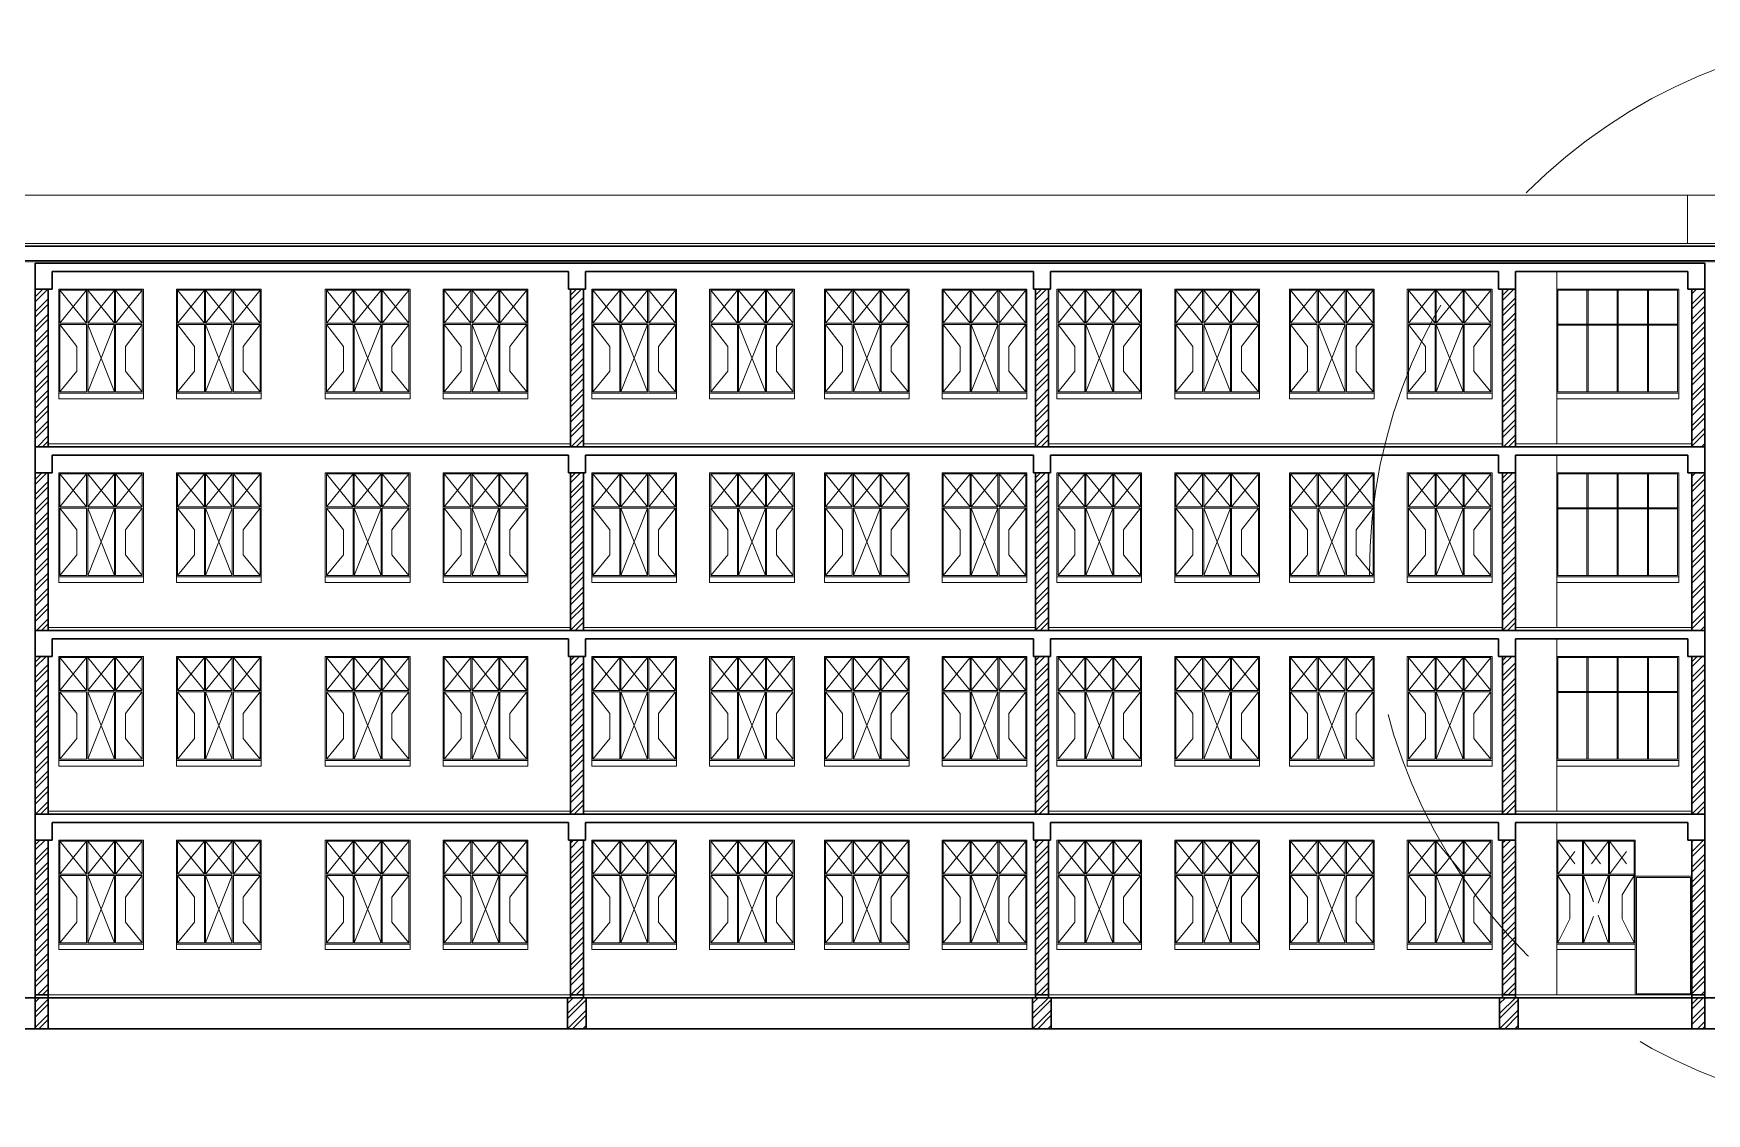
# Model space of a CAD drawing. Header units: millimetres. Extents: x 1898 to 3725, y 783 to 1532.
# Drawn here: x 2456.67 to 2486.27, y 918.05 to 937.16 of the extents above; entities that cross this region are included whole.
import ezdxf

# ---------------------------------------------------------------- set-up
doc = ezdxf.new("R2010")
doc.units = ezdxf.units.MM
doc.linetypes.add('DASHED', pattern=[0.75, 0.5, -0.25])
for name, color, linetype, lineweight in [('CLL LEV.', 15, 'Continuous', 18), ('DIM', 6, 'Continuous', 18), ('Door', 54, 'Continuous', 18), ('Dotted', 23, 'DASHED', 15), ('dpc', 24, 'Continuous', 30), ('ELEV.1', 7, 'Continuous', 20), ('ELEV.2', 250, 'Continuous', 20), ('flooring', 1, 'Continuous', 18), ('Hatch', 43, 'Continuous', 13), ('rcc', 5, 'Continuous', 30), ('Wall', 7, 'Continuous', 30), ('Window', 150, 'Continuous', 15)]:
    doc.layers.add(name, color=color, linetype=linetype, lineweight=lineweight)
pattern_1 = [(45, (2456.4048, 919.54933), (-0.1347038, 0.1347038), []), (45, (2456.4946, 919.54933), (-0.1347038, 0.1347038), [])]
pattern_2 = [(45, (2466.1173, 919.54933), (-0.1347038, 0.1347038), []), (45, (2466.2071, 919.54933), (-0.1347038, 0.1347038), [])]
pattern_3 = [(45, (2474.3473, 919.54933), (-0.1347038, 0.1347038), []), (45, (2474.4371, 919.54933), (-0.1347038, 0.1347038), [])]
pattern_4 = [(45, (2482.6623, 926.59933), (-0.134704, 0.134704), []), (45, (2482.7521, 926.59933), (-0.134704, 0.134704), [])]
pattern_5 = [(45, (2482.6123, 919.54933), (-0.134704, 0.134704), []), (45, (2482.7021, 919.54933), (-0.134704, 0.134704), [])]

# ---------------------------------------------------------------- blocks, each defined once
blk = doc.blocks.new('WIN')
at = {"layer": 'CLL LEV.'}
for p, q in [((0, 0), (0, -0.1)), ((1.5, 0), (1.5, -0.1)), ((0, -0.1), (1.5, -0.1))]:
    blk.add_line(p, q, dxfattribs=at)
at = {"layer": 'Dotted', "ltscale": 130}
for p, q in [((0.02, 1.82), (0.493, 1.235)), ((0.02, 1.235), (0.493, 1.82)), ((0.513, 1.82), (0.987, 1.235)), ((0.513, 1.235), (0.987, 1.82)), ((1.007, 1.82), (1.48, 1.235)), ((1.007, 1.235), (1.48, 1.82)), ((0.32, 0.827), (0.02, 1.215)), ((0.513, 1.215), (0.987, 0.02)), ((0.513, 0.02), (0.987, 1.215)), ((1.18, 0.827), (1.48, 1.215)), ((0.32, 0.827), (0.32, 0.389)), ((1.18, 0.827), (1.18, 0.389)), ((0.32, 0.389), (0.02, 0.02)), ((1.18, 0.389), (1.48, 0.02))]:
    blk.add_line(p, q, dxfattribs=at)
at = {"layer": 'Window'}
for p, q in [((0, 1.84), (0, 0)), ((0, 1.84), (1.5, 1.84)), ((0.02, 1.82), (0.02, 1.235)), ((0.02, 1.82), (1.48, 1.82)), ((0.493, 1.82), (0.493, 1.235)), ((0.513, 1.82), (0.513, 1.235)), ((0.987, 1.82), (0.987, 1.235)), ((1.007, 1.82), (1.007, 1.235)), ((1.48, 1.82), (1.48, 1.235)), ((1.5, 1.84), (1.5, 0)), ((0.02, 1.235), (0.493, 1.235)), ((0.02, 1.215), (0.493, 1.215)), ((0.02, 1.215), (0.02, 0.02)), ((0.493, 1.215), (0.493, 0.02)), ((0.513, 1.235), (0.987, 1.235)), ((0.513, 1.215), (0.987, 1.215)), ((0.513, 1.215), (0.513, 0.02)), ((0.987, 1.215), (0.987, 0.02)), ((1.007, 1.235), (1.48, 1.235)), ((1.007, 1.215), (1.48, 1.215)), ((1.007, 1.215), (1.007, 0.02)), ((1.48, 1.215), (1.48, 0.02)), ((0, 0), (1.5, 0)), ((0.02, 0.02), (0.493, 0.02)), ((0.513, 0.02), (0.987, 0.02)), ((1.007, 0.02), (1.48, 0.02))]:
    blk.add_line(p, q, dxfattribs=at)

msp = doc.modelspace()

# ---------------------------------------------------------------- hatches: boundary and pattern name
at = {"layer": 'dpc'}
msp.add_hatch(color=256, dxfattribs=at).paths.add_polyline_path([(2492.8648, 933.8993), (2492.9548, 933.8993), (2492.9548, 933.9368), (2492.9698, 933.9368), (2492.9698, 933.8843), (2492.9048, 933.8843), (2492.9048, 933.0993), (2424.868, 933.0993), (2424.868, 933.1393), (2492.8648, 933.1393)])
at = {"layer": 'Hatch'}
h = msp.add_hatch(dxfattribs=at)
h.set_pattern_fill('ANSI32', color=256, scale=0.02, style=0)
h.set_pattern_definition(pattern_1)
h.paths.add_polyline_path([(2456.9273, 932.6393), (2456.6973, 932.6393), (2456.6973, 929.8493), (2456.9273, 929.8493)])
h = msp.add_hatch(dxfattribs=at)
h.set_pattern_fill('ANSI32', color=256, scale=0.02, style=0)
h.set_pattern_definition(pattern_2)
h.paths.add_polyline_path([(2466.3973, 932.6393), (2466.1673, 932.6393), (2466.1673, 929.8493), (2466.3973, 929.8493)])
h = msp.add_hatch(dxfattribs=at)
h.set_pattern_fill('ANSI32', color=256, scale=0.02, style=0)
h.set_pattern_definition(pattern_3)
h.paths.add_polyline_path([(2474.6273, 932.6393), (2474.3973, 932.6393), (2474.3973, 929.8493), (2474.6273, 929.8493)])
h = msp.add_hatch(dxfattribs=at)
h.set_pattern_fill('ANSI32', color=256, scale=0.02, style=0)
h.set_pattern_definition(pattern_4)
h.paths.add_polyline_path([(2482.8923, 932.6393), (2482.6623, 932.6393), (2482.6623, 929.8493), (2482.8923, 929.8493)])
h = msp.add_hatch(dxfattribs=at)
h.set_pattern_fill('ANSI32', color=256, scale=0.02, style=0)
h.set_pattern_definition(pattern_4)
h.paths.add_polyline_path([(2486.2423, 932.6393), (2486.0123, 932.6393), (2486.0123, 929.8493), (2486.2423, 929.8493)])
h = msp.add_hatch(dxfattribs=at)
h.set_pattern_fill('ANSI32', color=256, scale=0.02, style=0)
h.set_pattern_definition(pattern_1)
h.paths.add_polyline_path([(2456.9273, 929.3893), (2456.6973, 929.3893), (2456.6973, 926.5993), (2456.9273, 926.5993)])
h = msp.add_hatch(dxfattribs=at)
h.set_pattern_fill('ANSI32', color=256, scale=0.02, style=0)
h.set_pattern_definition(pattern_2)
h.paths.add_polyline_path([(2466.3973, 929.3893), (2466.1673, 929.3893), (2466.1673, 926.5993), (2466.3973, 926.5993)])
h = msp.add_hatch(dxfattribs=at)
h.set_pattern_fill('ANSI32', color=256, scale=0.02, style=0)
h.set_pattern_definition(pattern_3)
h.paths.add_polyline_path([(2474.6273, 929.3893), (2474.3973, 929.3893), (2474.3973, 926.5993), (2474.6273, 926.5993)])
h = msp.add_hatch(dxfattribs=at)
h.set_pattern_fill('ANSI32', color=256, scale=0.02, style=0)
h.set_pattern_definition(pattern_4)
h.paths.add_polyline_path([(2482.8923, 929.3893), (2482.6623, 929.3893), (2482.6623, 926.5993), (2482.8923, 926.5993)])
h = msp.add_hatch(dxfattribs=at)
h.set_pattern_fill('ANSI32', color=256, scale=0.02, style=0)
h.set_pattern_definition(pattern_4)
h.paths.add_polyline_path([(2486.2423, 929.3893), (2486.0123, 929.3893), (2486.0123, 926.5993), (2486.2423, 926.5993)])
h = msp.add_hatch(dxfattribs=at)
h.set_pattern_fill('ANSI32', color=256, scale=0.02, style=0)
h.set_pattern_definition(pattern_1)
h.paths.add_polyline_path([(2456.9273, 926.1393), (2456.6973, 926.1393), (2456.6973, 923.3493), (2456.9273, 923.3493)])
h = msp.add_hatch(dxfattribs=at)
h.set_pattern_fill('ANSI32', color=256, scale=0.02, style=0)
h.set_pattern_definition(pattern_2)
h.paths.add_polyline_path([(2466.3973, 926.1393), (2466.1673, 926.1393), (2466.1673, 923.3493), (2466.3973, 923.3493)])
h = msp.add_hatch(dxfattribs=at)
h.set_pattern_fill('ANSI32', color=256, scale=0.02, style=0)
h.set_pattern_definition(pattern_3)
h.paths.add_polyline_path([(2474.6273, 926.1393), (2474.3973, 926.1393), (2474.3973, 923.3493), (2474.6273, 923.3493)])
h = msp.add_hatch(dxfattribs=at)
h.set_pattern_fill('ANSI32', color=256, scale=0.02, style=0)
h.set_pattern_definition(pattern_5)
h.paths.add_polyline_path([(2482.6623, 923.3493), (2482.8923, 923.3493), (2482.8923, 926.1393), (2482.6623, 926.1393)])
h = msp.add_hatch(dxfattribs=at)
h.set_pattern_fill('ANSI32', color=256, scale=0.02, style=0)
h.set_pattern_definition([(45, (2486.0123, 923.34933), (-0.134704, 0.134704), []), (45, (2486.1021, 923.34933), (-0.134704, 0.134704), [])])
h.paths.add_polyline_path([(2486.2423, 926.1393), (2486.0123, 926.1393), (2486.0123, 923.3493), (2486.2423, 923.3493)])
h = msp.add_hatch(dxfattribs=at)
h.set_pattern_fill('ANSI32', color=256, scale=0.02, style=0)
h.set_pattern_definition(pattern_1)
h.paths.add_polyline_path([(2456.9273, 922.8893), (2456.6973, 922.8893), (2456.6973, 920.1493), (2456.9273, 920.1493)])
h = msp.add_hatch(dxfattribs=at)
h.set_pattern_fill('ANSI32', color=256, scale=0.02, style=0)
h.set_pattern_definition(pattern_2)
h.paths.add_polyline_path([(2466.3973, 922.8893), (2466.1673, 922.8893), (2466.1673, 920.1493), (2466.3973, 920.1493)])
h = msp.add_hatch(dxfattribs=at)
h.set_pattern_fill('ANSI32', color=256, scale=0.02, style=0)
h.set_pattern_definition(pattern_3)
h.paths.add_polyline_path([(2474.6273, 922.8893), (2474.3973, 922.8893), (2474.3973, 920.1493), (2474.6273, 920.1493)])
h = msp.add_hatch(dxfattribs=at)
h.set_pattern_fill('ANSI32', color=256, scale=0.02, style=0)
h.set_pattern_definition(pattern_5)
h.paths.add_polyline_path([(2482.8923, 922.8893), (2482.6623, 922.8893), (2482.6623, 920.1493), (2482.8923, 920.1493)])
h = msp.add_hatch(dxfattribs=at)
h.set_pattern_fill('ANSI32', color=256, scale=0.02, style=0)
h.set_pattern_definition(pattern_5)
h.paths.add_polyline_path([(2486.2423, 922.8893), (2486.0123, 922.8893), (2486.0123, 920.1493), (2486.2423, 920.1493)])
h = msp.add_hatch(dxfattribs=at)
h.set_pattern_fill('ANSI32', color=256, scale=0.02, style=0)
h.set_pattern_definition(pattern_1)
h.paths.add_polyline_path([(2456.9273, 920.0993), (2456.6973, 920.0993), (2456.6973, 919.5493), (2456.9273, 919.5493)])
h = msp.add_hatch(dxfattribs=at)
h.set_pattern_fill('ANSI32', color=256, scale=0.02, style=0)
h.set_pattern_definition(pattern_2)
h.paths.add_polyline_path([(2466.4473, 920.0993), (2466.1173, 920.0993), (2466.1173, 919.5493), (2466.4473, 919.5493)])
h = msp.add_hatch(dxfattribs=at)
h.set_pattern_fill('ANSI32', color=256, scale=0.02, style=0)
h.set_pattern_definition(pattern_3)
h.paths.add_polyline_path([(2474.6773, 920.0993), (2474.3473, 920.0993), (2474.3473, 919.5493), (2474.6773, 919.5493)])
h = msp.add_hatch(dxfattribs=at)
h.set_pattern_fill('ANSI32', color=256, scale=0.02, style=0)
h.set_pattern_definition(pattern_5)
h.paths.add_polyline_path([(2482.9423, 920.0993), (2482.6123, 920.0993), (2482.6123, 919.5493), (2482.9423, 919.5493)])
h = msp.add_hatch(dxfattribs=at)
h.set_pattern_fill('ANSI32', color=256, scale=0.02, style=0)
h.set_pattern_definition(pattern_5)
h.paths.add_polyline_path([(2486.2423, 920.0993), (2486.0123, 920.0993), (2486.0123, 919.5493), (2486.2423, 919.5493)])

# ---------------------------------------------------------------- linework, layer by layer
at = {"layer": 'CLL LEV.'}
for p, q in [((2483.6214, 930.7993), (2483.6214, 930.6993)), ((2485.7823, 930.6993), (2483.6214, 930.6993)), ((2485.7823, 930.7993), (2485.7823, 930.6993)), ((2483.6214, 927.5493), (2483.6214, 927.4493)), ((2485.7823, 927.4493), (2483.6214, 927.4493)), ((2485.7823, 927.5493), (2485.7823, 927.4493)), ((2483.6214, 924.2993), (2483.6214, 924.1993)), ((2485.7823, 924.1993), (2483.6214, 924.1993)), ((2485.7823, 924.2993), (2485.7823, 924.1993)), ((2485.013, 921.0493), (2483.6214, 921.0493))]:
    msp.add_line(p, q, dxfattribs=at)
msp.add_lwpolyline([(2485.013, 920.9493), (2483.6214, 920.9493)], dxfattribs=at)
at = {"layer": 'DIM', "color": 1, "linetype": 'DASHED', "ltscale": 10}
msp.add_circle((2489.8638, 927.6064), 9.5573, dxfattribs=at)
at = {"layer": 'Door'}
for p, q in [((2485.013, 920.1493), (2485.013, 922.2493)), ((2485.013, 922.2493), (2486.0123, 922.2493)), ((2485.033, 920.1693), (2485.033, 922.2293)), ((2485.033, 922.2293), (2485.9923, 922.2293)), ((2485.9923, 922.2293), (2485.9923, 920.1693)), ((2486.0123, 922.2493), (2486.0123, 920.1493)), ((2485.013, 920.1493), (2486.0123, 920.1493)), ((2485.033, 920.1693), (2485.9923, 920.1693))]:
    msp.add_line(p, q, dxfattribs=at)
at = {"layer": 'Dotted'}
for p, q in [((2483.6414, 922.8693), (2484.0786, 922.2843)), ((2483.6414, 922.2843), (2484.0786, 922.8693)), ((2484.0986, 922.8693), (2484.5358, 922.2843)), ((2484.5358, 922.8693), (2484.0986, 922.2843)), ((2484.5558, 922.8693), (2484.993, 922.2843)), ((2484.5558, 922.2843), (2484.993, 922.8693)), ((2483.8563, 921.9223), (2483.6414, 922.2643)), ((2484.0986, 922.2643), (2484.5358, 921.0693)), ((2484.0986, 921.0693), (2484.5358, 922.2643)), ((2484.778, 921.9223), (2484.993, 922.2643)), ((2483.8563, 921.9223), (2483.8563, 921.4974)), ((2484.778, 921.9223), (2484.778, 921.4974)), ((2483.8563, 921.4974), (2483.6414, 921.0693)), ((2484.778, 921.4974), (2484.993, 921.0693))]:
    msp.add_line(p, q, dxfattribs=at)
at = {"layer": 'dpc'}
for p, q in [((2424.868, 933.1393), (2492.8648, 933.1393)), ((2456.9273, 920.1493), (2456.6973, 920.1493)), ((2466.1673, 920.1493), (2466.3973, 920.1493)), ((2474.3973, 920.1493), (2474.6273, 920.1493)), ((2482.6623, 920.1493), (2482.8923, 920.1493)), ((2486.0123, 920.1493), (2486.2423, 920.1493))]:
    msp.add_line(p, q, dxfattribs=at)
at = {"layer": 'ELEV.1'}
for p, q in [((2448.7748, 934.2993), (2485.9348, 934.2993)), ((2485.9348, 934.2993), (2485.9348, 933.4493)), ((2483.6214, 932.9493), (2483.6214, 929.8993)), ((2483.6214, 929.6993), (2483.6214, 926.6493)), ((2483.6214, 926.4493), (2483.6214, 923.3993)), ((2483.6214, 923.1993), (2483.6214, 920.1493))]:
    msp.add_line(p, q, dxfattribs=at)
at = {"layer": 'ELEV.2'}
msp.add_line((2485.9348, 934.2993), (2492.7898, 934.2993), dxfattribs=at)
at = {"layer": 'flooring'}
for p, q in [((2424.868, 933.4493), (2492.8648, 933.4493)), ((2456.9273, 929.8993), (2466.1673, 929.8993)), ((2466.3973, 929.8993), (2474.3973, 929.8993)), ((2474.6273, 929.8993), (2482.6623, 929.8993)), ((2482.8923, 929.8993), (2486.0123, 929.8993)), ((2456.9273, 926.6493), (2466.1673, 926.6493)), ((2466.3973, 926.6493), (2474.3973, 926.6493)), ((2474.6273, 926.6493), (2482.6623, 926.6493)), ((2482.8923, 926.6493), (2486.0123, 926.6493)), ((2456.9273, 923.3993), (2466.1673, 923.3993)), ((2466.3973, 923.3993), (2474.3973, 923.3993)), ((2474.6273, 923.3993), (2482.6623, 923.3993)), ((2482.8923, 923.3993), (2486.0123, 923.3993)), ((2456.9273, 920.1493), (2466.1673, 920.1493)), ((2466.3973, 920.1493), (2474.3973, 920.1493)), ((2474.6273, 920.1493), (2482.6623, 920.1493)), ((2482.8923, 920.1493), (2486.0123, 920.1493))]:
    msp.add_line(p, q, dxfattribs=at)
at = {"layer": 'rcc'}
for p, q in [((2424.868, 933.3993), (2492.8648, 933.3993)), ((2456.6973, 933.0993), (2486.2423, 933.0993)), ((2456.6973, 933.0993), (2456.6973, 932.6393)), ((2456.9973, 932.9493), (2466.1323, 932.9493)), ((2456.9973, 932.6393), (2456.9973, 932.9493)), ((2466.1323, 932.6393), (2466.1323, 932.9493)), ((2466.4323, 932.9493), (2474.3623, 932.9493)), ((2466.4323, 932.6393), (2466.4323, 932.9493)), ((2474.3623, 932.6393), (2474.3623, 932.9493)), ((2474.6623, 932.9493), (2482.5923, 932.9493)), ((2474.6623, 932.6393), (2474.6623, 932.9493)), ((2482.5923, 932.6393), (2482.5923, 932.9493)), ((2482.8923, 932.9493), (2485.9423, 932.9493)), ((2482.8923, 932.9493), (2482.8923, 932.6393)), ((2485.9423, 932.6393), (2485.9423, 932.9493)), ((2486.2423, 933.0993), (2486.2423, 932.6393)), ((2456.6973, 932.6393), (2456.9973, 932.6393)), ((2466.4323, 932.6393), (2466.1323, 932.6393)), ((2474.6623, 932.6393), (2474.3623, 932.6393)), ((2482.8923, 932.6393), (2482.5923, 932.6393)), ((2486.2423, 932.6393), (2485.9423, 932.6393)), ((2456.6973, 929.8493), (2486.2423, 929.8493)), ((2456.6973, 929.8493), (2456.6973, 929.3893)), ((2456.9973, 929.6993), (2466.1323, 929.6993)), ((2456.9973, 929.3893), (2456.9973, 929.6993)), ((2466.1323, 929.3893), (2466.1323, 929.6993)), ((2466.4323, 929.6993), (2474.3623, 929.6993)), ((2466.4323, 929.3893), (2466.4323, 929.6993)), ((2474.3623, 929.3893), (2474.3623, 929.6993)), ((2474.6623, 929.6993), (2482.5923, 929.6993)), ((2474.6623, 929.3893), (2474.6623, 929.6993)), ((2482.5923, 929.3893), (2482.5923, 929.6993)), ((2482.8923, 929.6993), (2485.9423, 929.6993)), ((2482.8923, 929.6993), (2482.8923, 929.3893)), ((2485.9423, 929.3893), (2485.9423, 929.6993)), ((2486.2423, 929.8493), (2486.2423, 929.3893)), ((2456.6973, 929.3893), (2456.9973, 929.3893)), ((2466.4323, 929.3893), (2466.1323, 929.3893)), ((2474.6623, 929.3893), (2474.3623, 929.3893)), ((2482.8923, 929.3893), (2482.5923, 929.3893)), ((2486.2423, 929.3893), (2485.9423, 929.3893)), ((2456.6973, 926.5993), (2486.2423, 926.5993)), ((2456.6973, 926.5993), (2456.6973, 926.1393)), ((2456.9973, 926.4493), (2466.1323, 926.4493)), ((2456.9973, 926.1393), (2456.9973, 926.4493)), ((2466.1323, 926.1393), (2466.1323, 926.4493)), ((2466.4323, 926.4493), (2474.3623, 926.4493)), ((2466.4323, 926.1393), (2466.4323, 926.4493)), ((2474.3623, 926.1393), (2474.3623, 926.4493)), ((2474.6623, 926.4493), (2482.5923, 926.4493)), ((2474.6623, 926.1393), (2474.6623, 926.4493)), ((2482.5923, 926.1393), (2482.5923, 926.4493)), ((2482.8923, 926.4493), (2485.9423, 926.4493)), ((2482.8923, 926.4493), (2482.8923, 926.1393)), ((2485.9423, 926.1393), (2485.9423, 926.4493)), ((2486.2423, 926.5993), (2486.2423, 926.1393)), ((2456.6973, 926.1393), (2456.9973, 926.1393)), ((2466.4323, 926.1393), (2466.1323, 926.1393)), ((2474.6623, 926.1393), (2474.3623, 926.1393)), ((2482.8923, 926.1393), (2482.5923, 926.1393)), ((2486.2423, 926.1393), (2485.9423, 926.1393)), ((2456.6973, 923.3493), (2486.2423, 923.3493)), ((2456.6973, 923.3493), (2456.6973, 922.8893)), ((2456.9973, 923.1993), (2466.1323, 923.1993)), ((2456.9973, 922.8893), (2456.9973, 923.1993)), ((2466.1323, 922.8893), (2466.1323, 923.1993)), ((2466.4323, 923.1993), (2474.3623, 923.1993)), ((2466.4323, 922.8893), (2466.4323, 923.1993)), ((2474.3623, 922.8893), (2474.3623, 923.1993)), ((2474.6623, 923.1993), (2482.5923, 923.1993)), ((2474.6623, 922.8893), (2474.6623, 923.1993)), ((2482.5923, 922.8893), (2482.5923, 923.1993)), ((2482.8923, 923.1993), (2485.9423, 923.1993)), ((2482.8923, 923.1993), (2482.8923, 922.8893)), ((2485.9423, 922.8893), (2485.9423, 923.1993)), ((2486.2423, 923.3493), (2486.2423, 922.8893)), ((2456.6973, 922.8893), (2456.9973, 922.8893)), ((2466.4323, 922.8893), (2466.1323, 922.8893)), ((2474.6623, 922.8893), (2474.3623, 922.8893)), ((2482.8923, 922.8893), (2482.5923, 922.8893)), ((2486.2423, 922.8893), (2485.9423, 922.8893))]:
    msp.add_line(p, q, dxfattribs=at)
at = {"layer": 'Wall'}
for p, q in [((2456.6973, 932.6393), (2456.6973, 919.5493)), ((2456.9273, 932.6393), (2456.9273, 929.8493)), ((2466.1673, 932.6393), (2466.1673, 929.8493)), ((2466.3973, 932.6393), (2466.3973, 929.8493)), ((2474.3973, 932.6393), (2474.3973, 929.8493)), ((2474.6273, 932.6393), (2474.6273, 929.8493)), ((2482.6623, 932.6393), (2482.6623, 929.8493)), ((2482.8923, 932.6393), (2482.8923, 929.8493)), ((2486.0123, 932.6393), (2486.0123, 929.8493)), ((2486.2423, 932.6393), (2486.2423, 919.5493)), ((2482.8923, 929.6993), (2482.8923, 926.5993)), ((2456.9273, 929.3893), (2456.9273, 926.5993)), ((2466.1673, 929.3893), (2466.1673, 926.5993)), ((2466.3973, 929.3893), (2466.3973, 926.5993)), ((2474.3973, 929.3893), (2474.3973, 926.5993)), ((2474.6273, 929.3893), (2474.6273, 926.5993)), ((2482.6623, 929.3893), (2482.6623, 926.5993)), ((2486.0123, 929.3893), (2486.0123, 926.5993)), ((2482.8923, 926.4493), (2482.8923, 923.3493)), ((2456.9273, 926.1393), (2456.9273, 923.3493)), ((2466.1673, 926.1393), (2466.1673, 923.3493)), ((2466.3973, 926.1393), (2466.3973, 923.3493)), ((2474.3973, 926.1393), (2474.3973, 923.3493)), ((2474.6273, 926.1393), (2474.6273, 923.3493)), ((2482.6623, 926.1393), (2482.6623, 923.3493)), ((2486.0123, 926.1393), (2486.0123, 923.3493)), ((2482.8923, 923.1993), (2482.8923, 920.0993)), ((2456.9273, 922.8893), (2456.9273, 919.5493)), ((2466.1673, 922.8893), (2466.1673, 920.0993)), ((2466.3973, 922.8893), (2466.3973, 920.0993)), ((2474.3973, 922.8893), (2474.3973, 920.0993)), ((2474.6273, 922.8893), (2474.6273, 920.0993)), ((2482.6623, 922.8893), (2482.6623, 920.0993)), ((2486.0123, 922.8893), (2486.0123, 919.5493)), ((2391.8124, 920.0993), (2492.8148, 920.0993)), ((2466.1173, 920.0993), (2466.1173, 919.5493)), ((2466.4473, 920.0993), (2466.4473, 919.5493)), ((2474.3473, 920.0993), (2474.3473, 919.5493)), ((2474.6773, 920.0993), (2474.6773, 919.5493)), ((2482.6123, 920.0993), (2482.6123, 919.5493)), ((2482.9423, 920.0993), (2482.9423, 919.5493)), ((2386.0475, 919.5493), (2499.0793, 919.5493))]:
    msp.add_line(p, q, dxfattribs=at)
at = {"layer": 'Window'}
for p, q in [((2484.1566, 932.6193), (2484.1566, 932.0193)), ((2484.1766, 932.6193), (2484.1766, 932.0193)), ((2484.6918, 932.6193), (2484.6918, 932.0193)), ((2484.7118, 932.6193), (2484.7118, 932.0193)), ((2485.2271, 932.6193), (2485.2271, 932.0193)), ((2485.2471, 932.6193), (2485.2471, 932.0193)), ((2483.6414, 932.0193), (2485.7623, 932.0193)), ((2483.6414, 931.9993), (2485.7623, 931.9993)), ((2484.1566, 931.9993), (2484.1566, 930.8193)), ((2484.1766, 931.9993), (2484.1766, 930.8193)), ((2484.6918, 931.9993), (2484.6918, 930.8193)), ((2484.7118, 931.9993), (2484.7118, 930.8193)), ((2485.2271, 931.9993), (2485.2271, 930.8193)), ((2485.2471, 931.9993), (2485.2471, 930.8193)), ((2484.1566, 929.3693), (2484.1566, 928.7693)), ((2484.1766, 929.3693), (2484.1766, 928.7693)), ((2484.6918, 929.3693), (2484.6918, 928.7693)), ((2484.7118, 929.3693), (2484.7118, 928.7693)), ((2485.2271, 929.3693), (2485.2271, 928.7693)), ((2485.2471, 929.3693), (2485.2471, 928.7693)), ((2483.6414, 928.7693), (2485.7623, 928.7693)), ((2483.6414, 928.7493), (2485.7623, 928.7493)), ((2484.1566, 928.7493), (2484.1566, 927.5693)), ((2484.1766, 928.7493), (2484.1766, 927.5693)), ((2484.6918, 928.7493), (2484.6918, 927.5693)), ((2484.7118, 928.7493), (2484.7118, 927.5693)), ((2485.2271, 928.7493), (2485.2271, 927.5693)), ((2485.2471, 928.7493), (2485.2471, 927.5693)), ((2484.1566, 926.1193), (2484.1566, 925.5193)), ((2484.1766, 926.1193), (2484.1766, 925.5193)), ((2484.6918, 926.1193), (2484.6918, 925.5193)), ((2484.7118, 926.1193), (2484.7118, 925.5193)), ((2485.2271, 926.1193), (2485.2271, 925.5193)), ((2485.2471, 926.1193), (2485.2471, 925.5193)), ((2483.6414, 925.5193), (2485.7623, 925.5193)), ((2483.6414, 925.4993), (2485.7623, 925.4993)), ((2484.1566, 925.4993), (2484.1566, 924.3193)), ((2484.1766, 925.4993), (2484.1766, 924.3193)), ((2484.6918, 925.4993), (2484.6918, 924.3193)), ((2484.7118, 925.4993), (2484.7118, 924.3193)), ((2485.2271, 925.4993), (2485.2271, 924.3193)), ((2485.2471, 925.4993), (2485.2471, 924.3193)), ((2484.0786, 922.8693), (2484.0786, 922.2843)), ((2484.0986, 922.8693), (2484.0986, 922.2843)), ((2484.5358, 922.8693), (2484.5358, 922.2843)), ((2484.5558, 922.8693), (2484.5558, 922.2843)), ((2483.6414, 922.2843), (2484.993, 922.2843)), ((2483.6414, 922.2643), (2484.993, 922.2643)), ((2484.0786, 922.2643), (2484.0786, 921.0693)), ((2484.0986, 922.2643), (2484.0986, 921.0693)), ((2484.5358, 922.2643), (2484.5358, 921.0693)), ((2484.5558, 922.2643), (2484.5558, 921.0693))]:
    msp.add_line(p, q, dxfattribs=at)
for points in [[(2483.6214, 932.6393), (2485.7823, 932.6393), (2485.7823, 930.7993), (2483.6214, 930.7993)], [(2483.6414, 932.6193), (2485.7623, 932.6193), (2485.7623, 930.8193), (2483.6414, 930.8193)], [(2483.6214, 929.3893), (2485.7823, 929.3893), (2485.7823, 927.5493), (2483.6214, 927.5493)], [(2483.6414, 929.3693), (2485.7623, 929.3693), (2485.7623, 927.5693), (2483.6414, 927.5693)], [(2483.6214, 926.1393), (2485.7823, 926.1393), (2485.7823, 924.2993), (2483.6214, 924.2993)], [(2483.6414, 926.1193), (2485.7623, 926.1193), (2485.7623, 924.3193), (2483.6414, 924.3193)]]:
    msp.add_lwpolyline(points, close=True, dxfattribs=at)
for points in [[(2483.6214, 922.8893), (2485.013, 922.8893), (2485.013, 921.0493)], [(2483.6414, 922.2843), (2483.6414, 922.8693), (2484.993, 922.8693), (2484.993, 921.0693), (2483.6414, 921.0693), (2483.6414, 922.2643)]]:
    msp.add_lwpolyline(points, dxfattribs=at)

# ---------------------------------------------------------------- block references
for p in [(2457.1123, 930.7993), (2459.1973, 930.7993), (2461.8298, 930.7993), (2463.9148, 930.7993), (2466.5473, 930.7993), (2468.6323, 930.7993), (2470.6623, 930.7993), (2472.7473, 930.7993), (2474.7773, 930.7993), (2476.8623, 930.7993), (2478.8923, 930.7993), (2480.9773, 930.7993), (2457.1123, 927.5493), (2459.1973, 927.5493), (2461.8298, 927.5493), (2463.9148, 927.5493), (2466.5473, 927.5493), (2468.6323, 927.5493), (2470.6623, 927.5493), (2472.7473, 927.5493), (2474.7773, 927.5493), (2476.8623, 927.5493), (2478.8923, 927.5493), (2480.9773, 927.5493), (2457.1123, 924.2993), (2459.1973, 924.2993), (2461.8298, 924.2993), (2463.9148, 924.2993), (2466.5473, 924.2993), (2468.6323, 924.2993), (2470.6623, 924.2993), (2472.7473, 924.2993), (2474.7773, 924.2993), (2476.8623, 924.2993), (2478.8923, 924.2993), (2480.9773, 924.2993), (2457.1123, 921.0493), (2459.1973, 921.0493), (2461.8298, 921.0493), (2463.9148, 921.0493), (2466.5473, 921.0493), (2468.6323, 921.0493), (2470.6623, 921.0493), (2472.7473, 921.0493), (2474.7773, 921.0493), (2476.8623, 921.0493), (2478.8923, 921.0493), (2480.9773, 921.0493)]:
    msp.add_blockref('WIN', p, dxfattribs=at)

doc.saveas('drawing.dxf')
